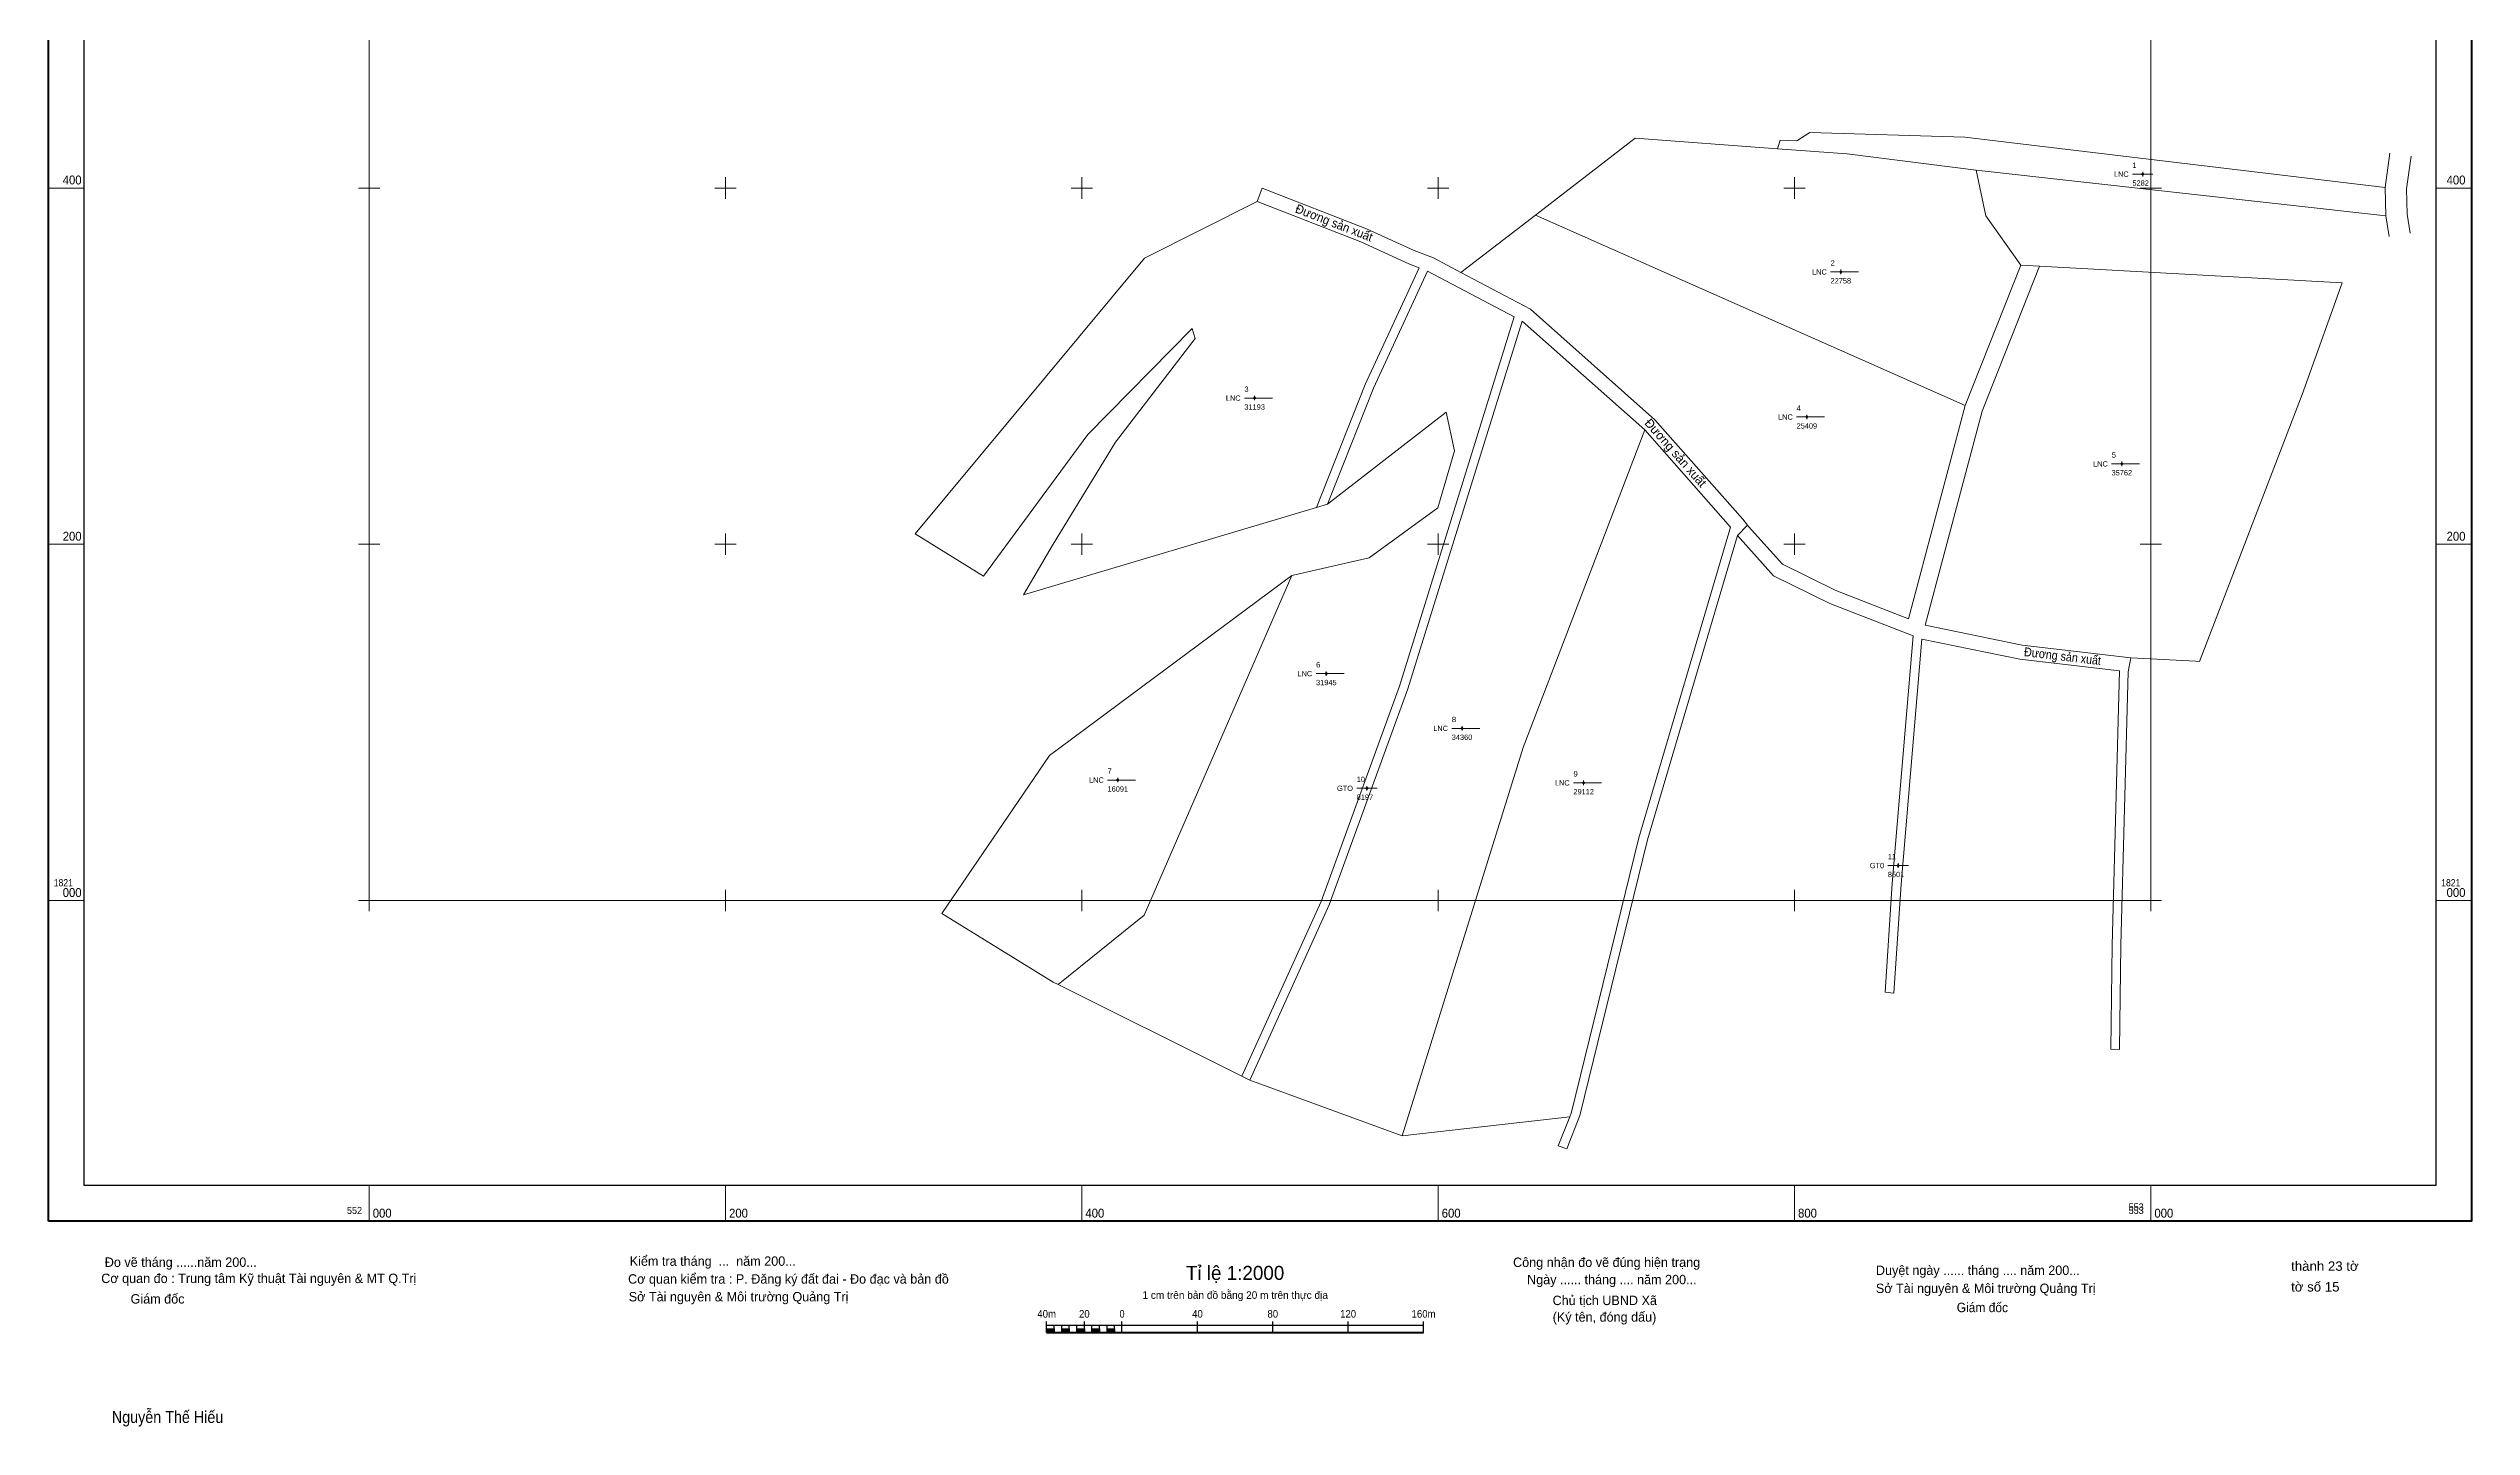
# Model space of a CAD drawing. Header units: metres. Extents: x 545204 to 553180, y 1820705 to 1822252.
# Drawn here: x 551820 to 553180, y 1820705 to 1821478 of the extents above; entities that cross this region are included whole.
import ezdxf
from ezdxf.enums import TextEntityAlignment as Align

# ---------------------------------------------------------------- set-up
doc = ezdxf.new("R2010")
doc.units = ezdxf.units.M
doc.header["$LTSCALE"] = 1.7
for name, color, linetype, lineweight in [('1', 7, 'Continuous', 13), ('10', 7, 'Continuous', 13), ('23', 7, 'Continuous', 13), ('50', 7, 'Continuous', 13), ('51', 7, 'Continuous', 13), ('63', 7, 'Continuous', 13)]:
    doc.layers.add(name, color=color, linetype=linetype, lineweight=lineweight)

msp = doc.modelspace()

# ---------------------------------------------------------------- hatches: boundary and pattern name
at = {"layer": '51'}
for points in [[(552995.57, 1821407.79, 1), (552995.27, 1821407.79, 1)], [(552826.14, 1821352.91, 1), (552825.84, 1821352.91, 1)], [(552497.14, 1821282.06, 1), (552496.84, 1821282.06, 1)], [(552807.08, 1821271.46, 1), (552806.78, 1821271.46, 1)], [(552983.87, 1821245.15, 1), (552983.57, 1821245.15, 1)], [(552537.35, 1821127.38, 1), (552537.05, 1821127.38, 1)], [(552613.53, 1821096.66, 1), (552613.23, 1821096.66, 1)], [(552420.32, 1821067.63, 1), (552420.02, 1821067.63, 1)], [(552560.19, 1821063.01, 1), (552559.89, 1821063.01, 1)], [(552681.81, 1821066.09, 1), (552681.51, 1821066.09, 1)], [(552858.32, 1821019.63, 1), (552858.02, 1821019.63, 1)]]:
    msp.add_hatch(color=256, dxfattribs=at).paths.add_polyline_path(points)
at = {"layer": '63'}
for points in [[(552380.26, 1820757.41), (552380.26, 1820759.55), (552384.54, 1820759.55), (552384.54, 1820757.41)], [(552388.76, 1820757.41), (552388.76, 1820759.55), (552392.96, 1820759.55), (552392.96, 1820757.41)], [(552397.18, 1820757.41), (552397.18, 1820759.55), (552401.46, 1820759.55), (552401.46, 1820757.41)], [(552405.66, 1820757.41), (552405.66, 1820759.55), (552409.9, 1820759.55), (552409.9, 1820757.41)], [(552414.16, 1820757.41), (552414.16, 1820759.55), (552418.38, 1820759.55), (552418.38, 1820757.41)]]:
    msp.add_hatch(color=256, dxfattribs=at).paths.add_polyline_path(points)

# ---------------------------------------------------------------- linework, layer by layer
at = {"layer": '1'}
for p, q in [((553131.54, 1821400.3), (553134.21, 1821419.55)), ((553143.56, 1821399.59), (553146.1, 1821417.9)), ((552850.83, 1820948.58), (552855.81, 1820948.05)), ((552977.49, 1820916.56), (552982.49, 1820916.4)), ((552667.41, 1820862.21), (552672.13, 1820860.57))]:
    msp.add_line(p, q, dxfattribs=at)
at = {"layer": '10'}
for p, q in [((552895.6, 1821428.58), (553131.54, 1821400.3)), ((552901.99, 1821410.01), (553131.88, 1821384.35)), ((552498.34, 1821392.49), (552501.25, 1821399.94)), ((552501.25, 1821399.94), (552559.75, 1821377.14)), ((552498.34, 1821392.49), (552556.66, 1821369.76)), ((552654.59, 1821384.83), (552612.71, 1821352.61)), ((552597.33, 1821360.73), (552612.71, 1821352.61)), ((552926.95, 1821356.77), (552937.48, 1821356.19)), ((552937.48, 1821356.19), (553107.43, 1821346.8)), ((553107.43, 1821346.8), (553086.69, 1821288.81)), ((552461.97, 1821321.15), (552463.57, 1821315.52)), ((552715.96, 1821264.2), (552647.21, 1821325.34)), ((553086.69, 1821288.81), (553085.01, 1821284.1)), ((553085.01, 1821284.1), (553027.32, 1821134.11)), ((552531.75, 1821220.65), (552367.23, 1821171.64)), ((552537.85, 1821222.47), (552531.75, 1821220.65)), ((552773.56, 1821210.74), (552771, 1821214.02)), ((552774.09, 1821210.06), (552773.56, 1821210.74)), ((552987.33, 1821128.3), (552988.78, 1821136.24)), ((552483.13, 1820904.73), (552489.87, 1820901.37)), ((552489.87, 1820901.37), (552494.35, 1820899.14)), ((552494.35, 1820899.14), (552579.84, 1820867.99))]:
    msp.add_line(p, q, dxfattribs=at)
for points in [[(552790.4, 1821422.03), (552710.62, 1821427.94), (552654.59, 1821384.83), (552895.74, 1821277.88)], [(552790.4, 1821422.03), (552792.03, 1821426.8), (552801.29, 1821426.4), (552808.53, 1821431.24), (552895.6, 1821428.58)], [(552901.99, 1821410.01), (552829.58, 1821419.13), (552790.4, 1821422.03)], [(552895.74, 1821277.88), (552926.95, 1821356.77), (552907.47, 1821384.43), (552901.99, 1821410.01)], [(553131.54, 1821400.3), (553131.88, 1821384.35), (553133.71, 1821372.71)], [(553143.56, 1821399.59), (553143.86, 1821385.36), (553145.56, 1821374.57)], [(552344.75, 1821182.09), (552306.48, 1821205.78), (552435.17, 1821360.69), (552498.34, 1821392.49)], [(552556.66, 1821369.76), (552583.46, 1821357.4), (552589.38, 1821355.17), (552559.11, 1821289.6), (552531.75, 1821220.65)], [(552597.33, 1821360.73), (552586.45, 1821364.83), (552559.75, 1821377.14)], [(552642.72, 1821327.71), (552594.07, 1821353.4), (552563.7, 1821287.61), (552537.85, 1821222.47)], [(552873.4, 1821154.55), (552905.26, 1821274.76), (552937.48, 1821356.19)], [(552612.71, 1821352.61), (552651.82, 1821331.95), (552721.6, 1821269.89), (552771, 1821214.02)], [(552489.87, 1820901.37), (552534.28, 1820999.48), (552578.21, 1821120.27), (552642.72, 1821327.71)], [(552344.75, 1821182.09), (552403.36, 1821261.67), (552461.97, 1821321.15)], [(552463.57, 1821315.52), (552418.81, 1821257.24), (552383.3, 1821199.03), (552367.23, 1821171.64)], [(552494.35, 1820899.14), (552538.9, 1820997.56), (552582.99, 1821118.79), (552647.21, 1821325.34)], [(552517.96, 1821182.45), (552561.26, 1821192.31), (552599.79, 1821220.53), (552609.19, 1821252.52), (552604.49, 1821274.15), (552537.85, 1821222.47)], [(552774.09, 1821210.06), (552793.18, 1821188.76), (552823.12, 1821174.06), (552863.99, 1821158.1), (552895.74, 1821277.88)], [(552715.96, 1821264.2), (552647.67, 1821085.82), (552579.84, 1820867.99)], [(552712.72, 1821035.28), (552764.17, 1821209.66), (552715.96, 1821264.2)], [(552672.13, 1820860.57), (552679.48, 1820879.3), (552717.57, 1821034.04), (552767.98, 1821204.89), (552773.56, 1821210.74)], [(552767.98, 1821204.89), (552788.25, 1821182.27), (552819.87, 1821166.74)], [(552517.96, 1821182.45), (552381.79, 1821081.45), (552321.49, 1820992.77)], [(552517.96, 1821182.45), (552434.96, 1820991.86), (552386.64, 1820952.81), (552483.13, 1820904.73)], [(552819.87, 1821166.74), (552866.51, 1821148.53), (552854.83, 1821009.62), (552850.83, 1820948.58)], [(552988.78, 1821136.24), (552927.84, 1821143.38), (552873.4, 1821154.55)], [(552926.47, 1821135.49), (552871.38, 1821146.8), (552859.81, 1821009.2), (552855.81, 1820948.05)], [(552926.47, 1821135.49), (552982.34, 1821128.89), (552978.21, 1820975.02), (552977.49, 1820916.56)], [(553027.32, 1821134.11), (553025.12, 1821134.39), (552988.78, 1821136.24)], [(552987.33, 1821128.3), (552983.21, 1820974.89), (552982.49, 1820916.4)], [(552673.86, 1820878.66), (552674.78, 1820881.14), (552712.72, 1821035.28)], [(552321.49, 1820992.77), (552383.88, 1820954.19), (552386.64, 1820952.81)], [(552579.84, 1820867.99), (552673.86, 1820878.66), (552667.41, 1820862.21)]]:
    msp.add_lwpolyline(points, dxfattribs=at)
at = {"layer": '23'}
for p, q in [((552000, 1821000), (552000, 1822000)), ((553000, 1821000), (553000, 1822000)), ((552000, 1821000), (553000, 1821000))]:
    msp.add_line(p, q, dxfattribs=at)
at = {"layer": '50'}
for p, q in [((552989.67, 1821407.79), (553001.17, 1821407.79)), ((552820.24, 1821352.91), (552835.99, 1821352.91)), ((552491.24, 1821282.06), (552506.99, 1821282.06)), ((552801.18, 1821271.46), (552816.93, 1821271.46)), ((552977.97, 1821245.15), (552993.72, 1821245.15)), ((552531.45, 1821127.38), (552547.2, 1821127.38)), ((552607.63, 1821096.66), (552623.38, 1821096.66)), ((552414.42, 1821067.63), (552430.17, 1821067.63)), ((552554.29, 1821063.01), (552565.79, 1821063.01)), ((552675.91, 1821066.09), (552691.66, 1821066.09)), ((552852.42, 1821019.63), (552863.92, 1821019.63))]:
    msp.add_line(p, q, dxfattribs=at)
at = {"layer": '51'}
for p, q in [((552994.8, 1821407.79), (552994.17, 1821407.79)), ((552995.42, 1821409.04), (552995.42, 1821408.42)), ((552996.67, 1821407.79), (552996.05, 1821407.79)), ((552995.42, 1821407.16), (552995.42, 1821406.54)), ((552825.36, 1821352.91), (552824.74, 1821352.91)), ((552825.99, 1821354.16), (552825.99, 1821353.54)), ((552827.24, 1821352.91), (552826.62, 1821352.91)), ((552825.99, 1821352.28), (552825.99, 1821351.66)), ((552496.36, 1821282.06), (552495.74, 1821282.06)), ((552496.99, 1821283.31), (552496.99, 1821282.68)), ((552496.99, 1821281.44), (552496.99, 1821280.81)), ((552498.24, 1821282.06), (552497.62, 1821282.06)), ((552806.31, 1821271.46), (552805.68, 1821271.46)), ((552806.93, 1821272.71), (552806.93, 1821272.08)), ((552808.18, 1821271.46), (552807.56, 1821271.46)), ((552806.93, 1821270.84), (552806.93, 1821270.21)), ((552983.1, 1821245.15), (552982.47, 1821245.15)), ((552983.72, 1821246.4), (552983.72, 1821245.78)), ((552983.72, 1821244.52), (552983.72, 1821243.9)), ((552984.97, 1821245.15), (552984.34, 1821245.15)), ((552536.57, 1821127.38), (552535.95, 1821127.38)), ((552537.2, 1821128.63), (552537.2, 1821128)), ((552537.2, 1821126.76), (552537.2, 1821126.13)), ((552538.45, 1821127.38), (552537.82, 1821127.38)), ((552612.76, 1821096.66), (552612.13, 1821096.66)), ((552613.38, 1821097.91), (552613.38, 1821097.28)), ((552613.38, 1821096.04), (552613.38, 1821095.41)), ((552614.63, 1821096.66), (552614, 1821096.66)), ((552419.55, 1821067.63), (552418.92, 1821067.63)), ((552420.17, 1821068.88), (552420.17, 1821068.26)), ((552421.42, 1821067.63), (552420.8, 1821067.63)), ((552681.66, 1821067.34), (552681.66, 1821066.72)), ((552420.17, 1821067), (552420.17, 1821066.38)), ((552559.42, 1821063.01), (552558.79, 1821063.01)), ((552560.04, 1821064.26), (552560.04, 1821063.64)), ((552560.04, 1821062.38), (552560.04, 1821061.76)), ((552561.29, 1821063.01), (552560.66, 1821063.01)), ((552681.04, 1821066.09), (552680.41, 1821066.09)), ((552681.66, 1821065.46), (552681.66, 1821064.84)), ((552682.91, 1821066.09), (552682.28, 1821066.09)), ((552857.55, 1821019.63), (552856.92, 1821019.63)), ((552858.17, 1821020.88), (552858.17, 1821020.26)), ((552858.17, 1821019), (552858.17, 1821018.38)), ((552859.42, 1821019.63), (552858.8, 1821019.63))]:
    msp.add_line(p, q, dxfattribs=at)
for points in [[(552995.42, 1821408.42), (552994.8, 1821407.79), (552995.42, 1821407.16), (552996.05, 1821407.79)], [(552825.99, 1821353.54), (552825.36, 1821352.91), (552825.99, 1821352.28), (552826.62, 1821352.91)], [(552496.99, 1821282.68), (552496.36, 1821282.06), (552496.99, 1821281.44), (552497.62, 1821282.06)], [(552806.93, 1821272.08), (552806.31, 1821271.46), (552806.93, 1821270.84), (552807.56, 1821271.46)], [(552983.72, 1821245.78), (552983.1, 1821245.15), (552983.72, 1821244.52), (552984.34, 1821245.15)], [(552537.2, 1821128), (552536.57, 1821127.38), (552537.2, 1821126.76), (552537.82, 1821127.38)], [(552613.38, 1821097.28), (552612.76, 1821096.66), (552613.38, 1821096.04), (552614, 1821096.66)], [(552420.17, 1821068.26), (552419.55, 1821067.63), (552420.17, 1821067), (552420.8, 1821067.63)], [(552560.04, 1821063.64), (552559.42, 1821063.01), (552560.04, 1821062.38), (552560.66, 1821063.01)], [(552681.66, 1821066.72), (552681.04, 1821066.09), (552681.66, 1821065.46), (552682.28, 1821066.09)], [(552858.17, 1821020.26), (552857.55, 1821019.63), (552858.17, 1821019), (552858.8, 1821019.63)]]:
    msp.add_lwpolyline(points, close=True, dxfattribs=at)
for centre in [(552995.42, 1821407.79), (552825.99, 1821352.91), (552496.99, 1821282.06), (552806.93, 1821271.46), (552983.72, 1821245.15), (552537.2, 1821127.38), (552613.38, 1821096.66), (552420.17, 1821067.63), (552560.04, 1821063.01), (552681.66, 1821066.09), (552858.17, 1821019.63)]:
    msp.add_circle(centre, 0.15, dxfattribs=at)
at = {"layer": '63'}
for p, q in [((551820, 1821400), (551840, 1821400)), ((551994, 1821400), (552006, 1821400)), ((552000, 1821394), (552000, 1821406)), ((552194, 1821400), (552206, 1821400)), ((552200, 1821394), (552200, 1821406)), ((552394, 1821400), (552406, 1821400)), ((552400, 1821394), (552400, 1821406)), ((552594, 1821400), (552606, 1821400)), ((552600, 1821394), (552600, 1821406)), ((552794, 1821400), (552806, 1821400)), ((552800, 1821394), (552800, 1821406)), ((552994, 1821400), (553006, 1821400)), ((553000, 1821394), (553000, 1821406)), ((553160, 1821400), (553180, 1821400)), ((552000, 1821194), (552000, 1821206)), ((552200, 1821194), (552200, 1821206)), ((552400, 1821194), (552400, 1821206)), ((552600, 1821194), (552600, 1821206)), ((552800, 1821194), (552800, 1821206)), ((553000, 1821194), (553000, 1821206)), ((551820, 1821200), (551840, 1821200)), ((551994, 1821200), (552006, 1821200)), ((552194, 1821200), (552206, 1821200)), ((552394, 1821200), (552406, 1821200)), ((552594, 1821200), (552606, 1821200)), ((552794, 1821200), (552806, 1821200)), ((552994, 1821200), (553006, 1821200)), ((553160, 1821200), (553180, 1821200)), ((551820, 1821000), (551840, 1821000)), ((551994, 1821000), (552006, 1821000)), ((552000, 1820994), (552000, 1821006)), ((552194, 1821000), (552206, 1821000)), ((552200, 1820994), (552200, 1821006)), ((552394, 1821000), (552406, 1821000)), ((552400, 1820994), (552400, 1821006)), ((552594, 1821000), (552606, 1821000)), ((552600, 1820994), (552600, 1821006)), ((552794, 1821000), (552806, 1821000)), ((552800, 1820994), (552800, 1821006)), ((552994, 1821000), (553006, 1821000)), ((553000, 1820994), (553000, 1821006)), ((553160, 1821000), (553180, 1821000)), ((552000, 1820820), (552000, 1820840)), ((552200, 1820820), (552200, 1820840)), ((552400, 1820820), (552400, 1820840)), ((552600, 1820820), (552600, 1820840)), ((552800, 1820820), (552800, 1820840)), ((553000, 1820820), (553000, 1820840))]:
    msp.add_line(p, q, dxfattribs=at)
at = {"layer": '63', "lineweight": 25}
for p, q in [((552380.26, 1820757.41), (552380.26, 1820763.75)), ((552380.26, 1820761.65), (552591.84, 1820761.65)), ((552380.26, 1820757.41), (552380.26, 1820761.65)), ((552384.54, 1820757.41), (552384.54, 1820761.65)), ((552388.76, 1820757.41), (552388.76, 1820761.65)), ((552392.96, 1820757.41), (552392.96, 1820761.65)), ((552397.18, 1820757.41), (552397.18, 1820761.65)), ((552401.46, 1820757.41), (552401.46, 1820763.75)), ((552401.46, 1820757.41), (552401.46, 1820761.65)), ((552405.66, 1820757.41), (552405.66, 1820761.65)), ((552409.9, 1820757.41), (552409.9, 1820761.65)), ((552414.16, 1820757.41), (552414.16, 1820761.65)), ((552418.38, 1820757.41), (552418.38, 1820761.65)), ((552422.54, 1820757.41), (552422.54, 1820763.75)), ((552464.92, 1820757.41), (552464.92, 1820763.75)), ((552507.2, 1820757.41), (552507.2, 1820763.75)), ((552549.52, 1820757.41), (552549.52, 1820763.75)), ((552591.84, 1820757.41), (552591.84, 1820763.75))]:
    msp.add_line(p, q, dxfattribs=at)
at = {"layer": '63', "lineweight": 40}
msp.add_line((552380.26, 1820757.41), (552591.84, 1820757.41), dxfattribs=at)
msp.add_lwpolyline([(551820, 1820820), (551820, 1822180), (553180, 1822180), (553180, 1820820)], close=True, dxfattribs=at)
at = {"layer": '63', "lineweight": 25}
for points in [[(551840, 1820840), (551840, 1822160), (553160, 1822160), (553160, 1820840)], [(552380.26, 1820757.41), (552380.26, 1820759.55), (552384.54, 1820759.55), (552384.54, 1820757.41)], [(552388.76, 1820757.41), (552388.76, 1820759.55), (552392.96, 1820759.55), (552392.96, 1820757.41)], [(552397.18, 1820757.41), (552397.18, 1820759.55), (552401.46, 1820759.55), (552401.46, 1820757.41)], [(552405.66, 1820757.41), (552405.66, 1820759.55), (552409.9, 1820759.55), (552409.9, 1820757.41)], [(552414.16, 1820757.41), (552414.16, 1820759.55), (552418.38, 1820759.55), (552418.38, 1820757.41)]]:
    msp.add_lwpolyline(points, close=True, dxfattribs=at)

# ---------------------------------------------------------------- texts
at = {"layer": '1'}
for rotation, width, p in [(338.707, 0.95, (552540.7, 1821378.13)), (353.263, 0.9, (552950.15, 1821134.7))]:
    msp.add_text('Đương sản xuất', height=5, rotation=rotation, dxfattribs=dict(at, width=width)).set_placement(p, align=Align.CENTER)
msp.add_text('Đương sản xuất', height=5, rotation=311.475, dxfattribs=at).set_placement((552731.45, 1821249.69), align=Align.CENTER)
at = {"layer": '50'}
for s, p in [('LNC', (552987.57, 1821406.29)), ('LNC', (552818.14, 1821351.41)), ('LNC', (552489.14, 1821280.56)), ('LNC', (552799.08, 1821269.96)), ('LNC', (552975.87, 1821243.65)), ('LNC', (552529.35, 1821125.88)), ('LNC', (552605.53, 1821095.16)), ('LNC', (552412.32, 1821066.13)), ('LNC', (552673.81, 1821064.59)), ('GTO', (552552.19, 1821061.51)), ('GT0', (552850.32, 1821018.13))]:
    msp.add_text(s, height=3, dxfattribs=at).set_placement(p, align=Align.RIGHT)
for s, width, p in [('1', 0.8, (552989.67, 1821411.29)), ('2', 1.05, (552820.24, 1821356.41)), ('3', 1.05, (552491.24, 1821285.56)), ('4', 1.1, (552801.18, 1821274.96)), ('5', 1.1, (552977.97, 1821248.65)), ('6', 1.1, (552531.45, 1821130.88)), ('8', 1.1, (552607.63, 1821100.16)), ('9', 1.1, (552675.91, 1821069.59)), ('16091', 0.95, (552414.42, 1821061.13)), ('8501', 0.9, (552852.42, 1821013.13)), ('11', 0.85, (552852.42, 1821023.13))]:
    msp.add_text(s, height=3, dxfattribs=dict(at, width=width)).set_placement(p)
for s, p in [('5282', (552989.67, 1821401.29)), ('22758', (552820.24, 1821346.41)), ('31193', (552491.24, 1821275.56)), ('25409', (552801.18, 1821264.96)), ('35762', (552977.97, 1821238.65)), ('31945', (552531.45, 1821120.88)), ('34360', (552607.63, 1821090.16)), ('7', (552414.42, 1821071.13)), ('10', (552554.29, 1821066.51)), ('8197', (552554.29, 1821056.51)), ('29112', (552675.91, 1821059.59))]:
    msp.add_text(s, height=3, dxfattribs=at).set_placement(p)
at = {"layer": '63'}
for s, height, width, p in [('400', 5, 0.95, (551828, 1821402)), ('400', 5, 0.95, (553166, 1821402)), ('200', 5, 0.95, (551828, 1821202)), ('200', 5, 0.95, (553166, 1821202)), ('1821', 4, 0.9, (551823, 1821008)), ('000', 5, 0.95, (551828, 1821002)), ('1821', 4, 0.9, (553163, 1821008)), ('000', 5, 0.95, (553166, 1821002)), ('000', 5, 0.95, (552002, 1820822)), ('200', 5, 0.95, (552202, 1820822)), ('400', 5, 0.95, (552402, 1820822)), ('600', 5, 0.95, (552602, 1820822)), ('800', 5, 0.95, (552802, 1820822)), ('000', 5, 0.95, (553002, 1820822)), ('thành 23 tờ', 5.29, 1.05, (553078.74, 1820792.13)), ('tờ số 15', 5.29, 1.05, (553078.74, 1820780.49)), ('Giám đốc ', 5.29, 0.95, (552891.07, 1820768.91)), ('Nguyễn Thế Hiếu', 6.68, 0.9, (551855.57, 1820706.71))]:
    msp.add_text(s, height=height, dxfattribs=dict(at, width=width)).set_placement(p)
at = {"layer": '63', "width": 0.95}
for s, p in [('552', (551996, 1820824)), ('553', (552996, 1820826)), ('553', (552996, 1820824))]:
    msp.add_text(s, height=4, dxfattribs=at).set_placement(p, align=Align.RIGHT)
at = {"layer": '63'}
for s, height, p in [('Đo vẽ tháng ......năm 200...', 5.29, (551851.61, 1820794.33)), ('Kiểm tra tháng  ...  năm 200...', 5.29, (552146.23, 1820794.93)), ('Công nhận đo vẽ đúng hiện trạng', 5.29, (552642.04, 1820794.27)), ('Duyệt ngày ...... tháng .... năm 200...', 5.29, (552845.7, 1820789.79)), ('Cơ quan đo : Trung tâm Kỹ thuật Tài nguyên & MT Q.Trị', 5.29, (551849.63, 1820785.25)), ('Cơ quan kiểm tra : P. Đăng ký đất đai - Đo đạc và bản đồ', 5.29, (552145.33, 1820784.91)), ('Ngày ...... tháng .... năm 200...', 5.29, (552649.9, 1820784.57)), ('Sở Tài nguyên & Môi trường Quảng Trị', 5.29, (552845.67, 1820779.65)), ('Giám đốc', 5.29, (551866.09, 1820773.73)), ('Sở Tài nguyên & Môi trường Quảng Trị', 5.29, (552145.69, 1820774.95)), ('Chủ tịch UBND Xã', 5.29, (552664.21, 1820772.89)), ('(Ký tên, đóng dấu) ', 5.287, (552664.27, 1820763.57))]:
    msp.add_text(s, height=height, dxfattribs=at).set_placement(p)
for s, height, p in [('Tỉ lệ 1:2000', 7.902, (552486.02, 1820787.01)), ('1 cm trên bản đồ bằng 20 m trên thực địa', 4.232, (552486.07, 1820776.39))]:
    msp.add_text(s, height=height, dxfattribs=at).set_placement(p, align=Align.CENTER)
for s, height, width, p in [('40m', 4.232, 0.95, (552380.26, 1820765.85)), ('20', 4.232, 0.95, (552401.4, 1820765.85)), ('0', 4.23, 0.9, (552422.58, 1820765.85)), ('40', 4.232, 0.95, (552464.9, 1820765.85)), ('80', 4.232, 0.95, (552507.18, 1820765.85)), ('120', 4.232, 0.95, (552549.46, 1820765.85)), ('160m', 4.232, 0.95, (552591.8, 1820765.85))]:
    msp.add_text(s, height=height, dxfattribs=dict(at, width=width)).set_placement(p, align=Align.CENTER)

doc.saveas('drawing.dxf')
